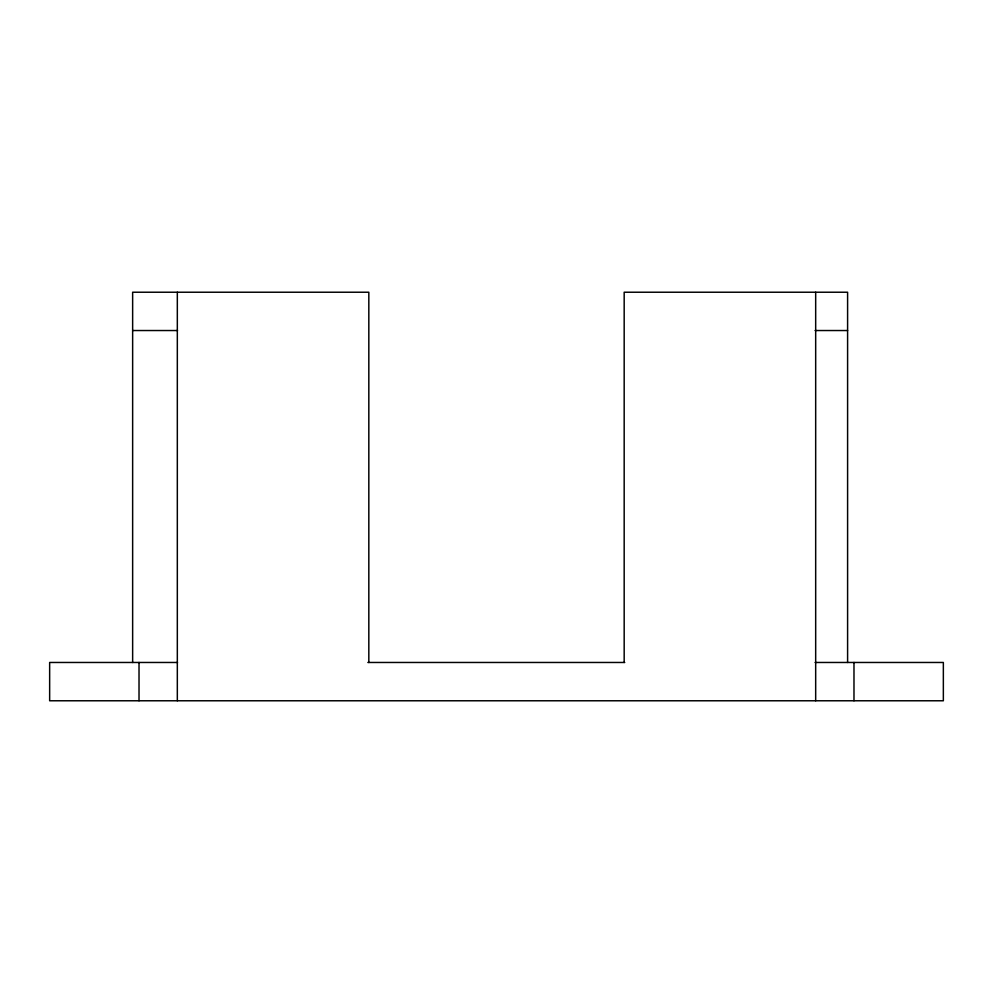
<?xml version="1.0" encoding="UTF-8"?>
<svg xmlns="http://www.w3.org/2000/svg" width="993" height="993" viewBox="0 0 993 993"><rect width="100%" height="100%" fill="white"/><g stroke="black" fill="none" stroke-linecap="round" stroke-linejoin="round"><path stroke-width="1.49" d="M132.64 330.532L177.511 330.532M815.104 330.532L847.6 330.532M177.511 662.468L49.65 662.468L49.65 700.773L943.35 700.773L943.35 662.468L815.104 662.468M367.857 662.468L624.746 662.468M853.98 662.468L853.98 700.773M847.6 662.468L847.6 292.227L624.175 292.227L624.175 662.468M815.675 292.227L815.675 700.773M368.825 662.468L368.825 292.227L132.64 292.227L132.64 662.468M177.325 292.227L177.325 700.773M139.02 662.468L139.02 700.773"/></g></svg>
